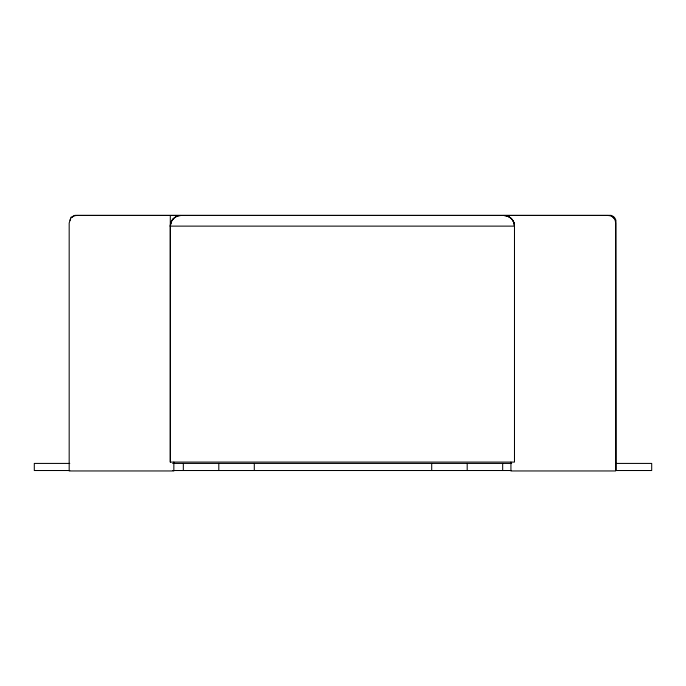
<?xml version="1.0" encoding="UTF-8"?>
<svg xmlns="http://www.w3.org/2000/svg" width="686" height="686" viewBox="0 0 686 686"><rect width="100%" height="100%" fill="white"/><g stroke="black" fill="none" stroke-linecap="round" stroke-linejoin="round"><path stroke-width="1.03" d="M513.797 222.581L514.483 222.581L514.483 462.09L170.299 462.09L170.299 215.481M170.299 226.346C170.077 220.549 175.213 215.43 180.941 215.481A10.642 10.642 0 0 0 170.299 226.123L170.299 462.09M173.421 218.602L171.62 220.995L170.299 226.123L514.483 226.123C514.569 220.438 509.527 215.378 503.841 215.49A10.642 10.642 0 0 1 514.483 226.123M71.293 217.599L74.448 215.781L76.738 215.481L608.045 215.481C612.178 215.318 615.771 218.911 615.608 223.044L615.608 470.956L510.933 470.956L510.933 462.09M71.747 217.256L70.95 217.256L69.175 223.044L69.175 470.956L173.85 470.956L173.85 462.09M613.035 217.256L613.833 217.256L613.833 218.054M69.783 463.419L34.3 463.419L34.3 470.519L69.783 470.519M172.683 463.419L511.67 463.419M616.217 463.419L651.7 463.419L651.7 470.519L616.217 470.519L615.917 220.317A7.031 7.031 0 0 0 610.943 215.344L75.057 215.344A7.031 7.031 0 0 0 71.901 217.162M172.941 470.519L511.242 470.519M503.841 215.481C509.475 215.43 514.457 220.335 514.483 225.977M507.383 215.481L507.383 216.176M502.675 463.419L502.675 470.519M467.192 463.419L467.192 470.519M431.708 463.419L431.708 470.519M254.292 463.419L254.292 470.519M218.808 463.419L218.808 470.519M183.325 463.419L183.325 470.519M70.083 220.317A7.031 7.031 0 0 1 70.787 218.62"/></g></svg>
